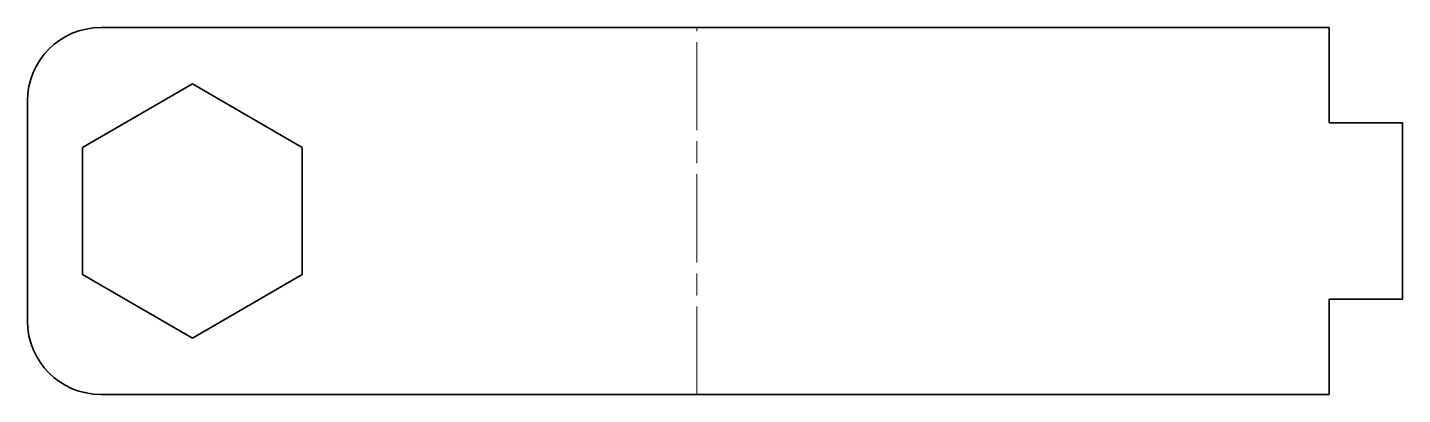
# Model space of a CAD drawing. Header units: millimetres. Extents: x 0 to 37.5, y 0 to 10.
import ezdxf

# ---------------------------------------------------------------- set-up
doc = ezdxf.new("R2010")
doc.units = ezdxf.units.MM
doc.linetypes.add('Chain', pattern=[13.68, 9.12, -1.14, 2.28, -1.14])
doc.layers.add('SIMUMAK Bend Centerline (ISO)', color=7, linetype='Chain', lineweight=9)
doc.layers.add('SIMUMAK Visible (ISO)', color=7, linetype='Continuous', lineweight=35)

# ---------------------------------------------------------------- blocks, each defined once
blk = doc.blocks.new('CDR-AU-31-CSUJ-01_Sheet_4_CDR-AU-31-CSUJ-01 (Desplegada)')
at = {"layer": 'SIMUMAK Bend Centerline (ISO)', "ltscale": 0.263158}
blk.add_line((-0.5, -5), (-0.5, 5), dxfattribs=at)
at = {"layer": 'SIMUMAK Visible (ISO)'}
for p, q in [((-16.762, 5), (16.762, 5)), ((16.762, 2.4), (16.762, 5)), ((-17.262, 1.732), (-14.262, 3.464)), ((-14.262, 3.464), (-11.262, 1.732)), ((-18.762, -3), (-18.762, 3)), ((18.762, 2.4), (16.762, 2.4)), ((18.762, -2.4), (18.762, 2.4)), ((-17.262, -1.732), (-17.262, 1.732)), ((-11.262, 1.732), (-11.262, -1.732)), ((-14.262, -3.464), (-17.262, -1.732)), ((-11.262, -1.732), (-14.262, -3.464)), ((16.762, -2.4), (18.762, -2.4)), ((16.762, -5), (16.762, -2.4)), ((-16.762, -5), (16.762, -5))]:
    blk.add_line(p, q, dxfattribs=at)
at = {"layer": 'SIMUMAK Visible (ISO)', "extrusion": (0, 0, -1)}
for centre, start, end in [((16.762, 3), 0, 90), ((16.762, -3), 270, 0)]:
    blk.add_arc(centre, 2, start, end, dxfattribs=at)

msp = doc.modelspace()

# ---------------------------------------------------------------- block references
msp.add_blockref('CDR-AU-31-CSUJ-01_Sheet_4_CDR-AU-31-CSUJ-01 (Desplegada)', (18.762, 5))

doc.saveas('drawing.dxf')
